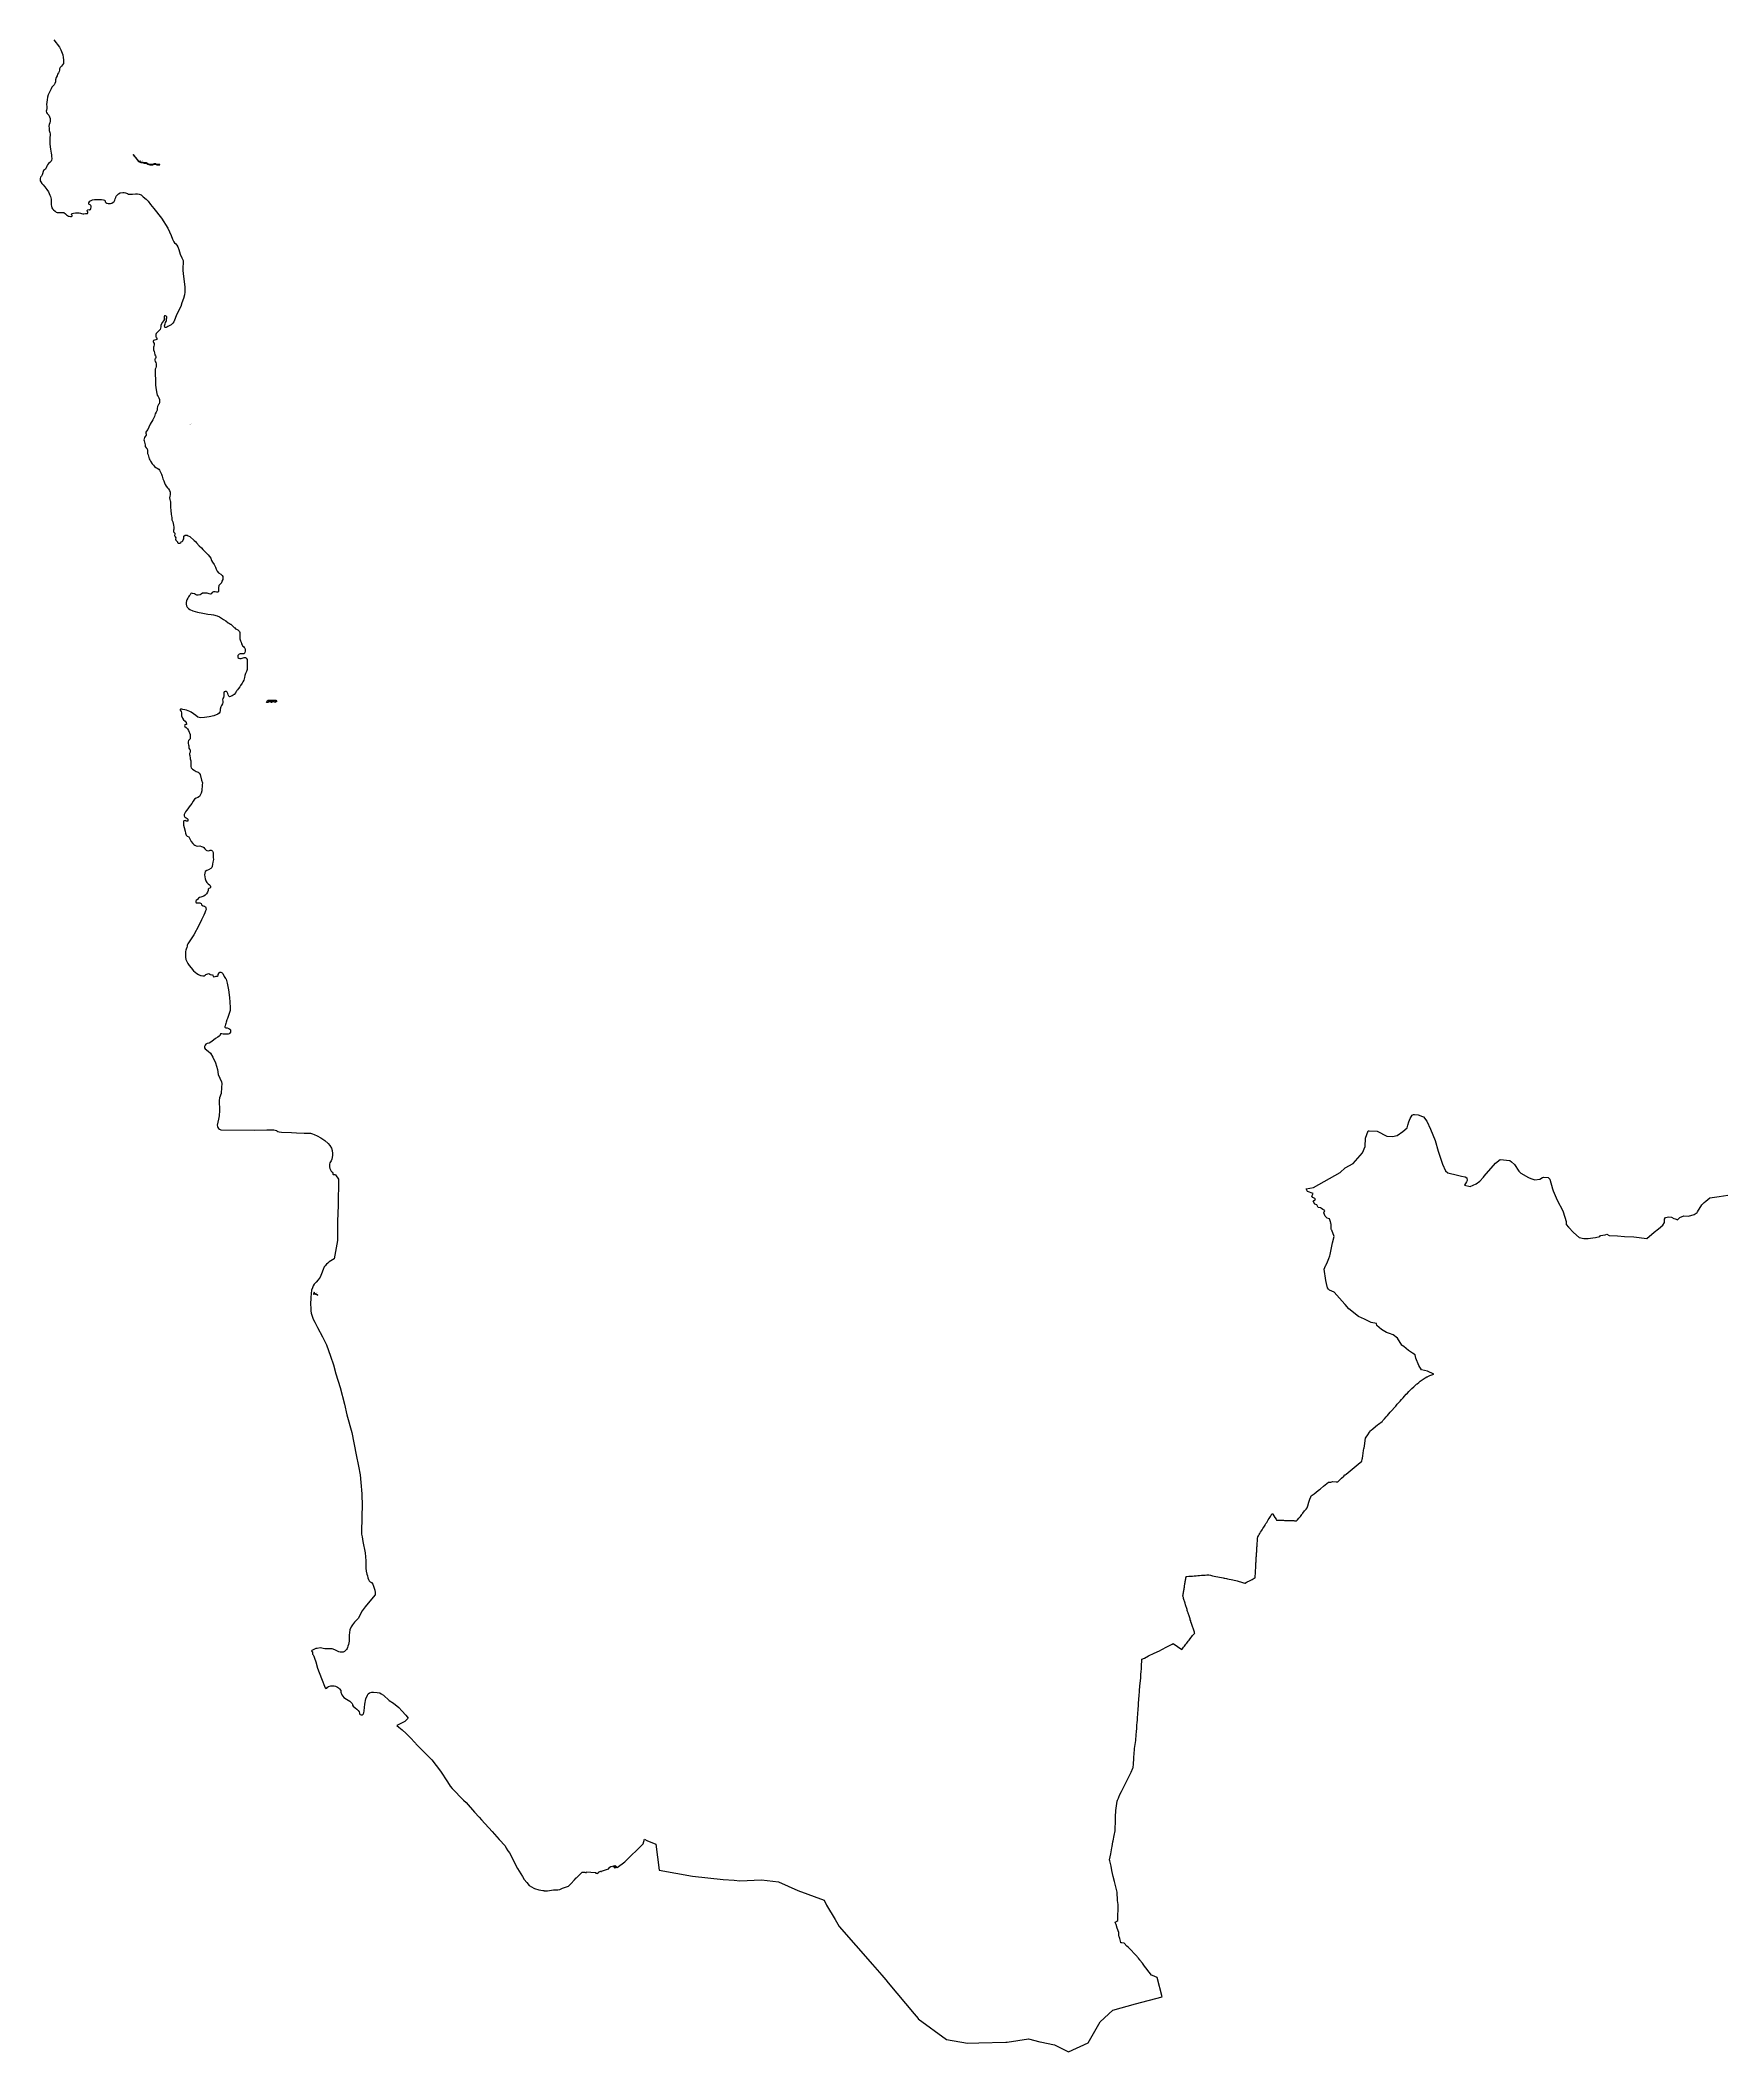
# Model space of a CAD drawing. Header units: metres. Extents: x 253044 to 343232, y 2133901 to 2238178.
# Drawn here: x 256063 to 299648, y 2133901 to 2186039 of the extents above; entities that cross this region are included whole.
import ezdxf

# ---------------------------------------------------------------- set-up
doc = ezdxf.new("R2010")
doc.units = ezdxf.units.M
for name, color, linetype in [('DISTRICT BOUNDRY', 86, 'Continuous'), ('PORT', 5, 'Continuous'), ('PORT TEXT', 7, 'Continuous')]:
    doc.layers.add(name, color=color, linetype=linetype)
doc.styles.get("Standard").update_dxf_attribs({"font": 'calibri.ttf'})

msp = doc.modelspace()

# ---------------------------------------------------------------- linework, layer by layer
at = {"layer": 'DISTRICT BOUNDRY'}
msp.add_polyline3d([(256415, 2186047, 0), (256561, 2185858, 0), (256599, 2185787, 0), (256646, 2185657, 0), (256658, 2185595, 0), (256663, 2185534, 0), (256665, 2185491, 0), (256666, 2185460, 0), (256663, 2185433, 0), (256641, 2185400, 0), (256610, 2185363, 0), (256581, 2185330, 0), (256563, 2185294, 0), (256559, 2185260, 0), (256557, 2185228, 0), (256540, 2185197, 0), (256513, 2185156, 0), (256498, 2185118, 0), (256475, 2185069, 0), (256460, 2185015, 0), (256456, 2184965, 0), (256441, 2184916, 0), (256423, 2184887, 0), (256398, 2184860, 0), (256367, 2184826, 0), (256345, 2184781, 0), (256319, 2184731, 0), (256300, 2184693, 0), (256283, 2184657, 0), (256272, 2184623, 0), (256250, 2184560, 0), (256242, 2184493, 0), (256231, 2184437, 0), (256229, 2184372, 0), (256230, 2184322, 0), (256230, 2184273, 0), (256224, 2184228, 0), (256217, 2184199, 0), (256224, 2184168, 0), (256247, 2184141, 0), (256283, 2184094, 0), (256306, 2184057, 0), (256320, 2184014, 0), (256321, 2183963, 0), (256318, 2183940, 0), (256309, 2183895, 0), (256297, 2183855, 0), (256290, 2183810, 0), (256291, 2183756, 0), (256291, 2183702, 0), (256309, 2183644, 0), (256321, 2183613, 0), (256321, 2183573, 0), (256315, 2183525, 0), (256311, 2183481, 0), (256312, 2183434, 0), (256316, 2183357, 0), (256324, 2183272, 0), (256326, 2183216, 0), (256334, 2183167, 0), (256343, 2183109, 0), (256353, 2183071, 0), (256359, 2183033, 0), (256360, 2182961, 0), (256358, 2182928, 0), (256347, 2182903, 0), (256314, 2182871, 0), (256278, 2182848, 0), (256251, 2182810, 0), (256238, 2182772, 0), (256218, 2182731, 0), (256199, 2182700, 0), (256172, 2182677, 0), (256149, 2182659, 0), (256138, 2182639, 0), (256118, 2182574, 0), (256110, 2182547, 0), (256092, 2182517, 0), (256070, 2182492, 0), (256063, 2182452, 0), (256064, 2182398, 0), (256075, 2182365, 0), (256105, 2182327, 0), (256141, 2182287, 0), (256182, 2182243, 0), (256211, 2182209, 0), (256237, 2182171, 0), (256275, 2182109, 0), (256312, 2182024, 0), (256326, 2181991, 0), (256339, 2181957, 0), (256347, 2181923, 0), (256347, 2181890, 0), (256345, 2181807, 0), (256345, 2181771, 0), (256351, 2181735, 0), (256362, 2181691, 0), (256378, 2181668, 0), (256410, 2181642, 0), (256453, 2181611, 0), (256478, 2181584, 0), (256504, 2181571, 0), (256556, 2181571, 0), (256604, 2181572, 0), (256640, 2181574, 0), (256678, 2181570, 0), (256721, 2181541, 0), (256744, 2181515, 0), (256768, 2181495, 0), (256787, 2181479, 0), (256814, 2181479, 0), (256850, 2181471, 0), (256861, 2181469, 0), (256877, 2181469, 0), (256895, 2181482, 0), (256894, 2181496, 0), (256892, 2181509, 0), (256876, 2181520, 0), (256872, 2181532, 0), (256885, 2181545, 0), (256921, 2181554, 0), (256973, 2181564, 0), (257027, 2181569, 0), (257070, 2181565, 0), (257111, 2181554, 0), (257135, 2181545, 0), (257163, 2181541, 0), (257196, 2181543, 0), (257237, 2181544, 0), (257262, 2181544, 0), (257286, 2181551, 0), (257297, 2181565, 0), (257297, 2181578, 0), (257293, 2181591, 0), (257279, 2181605, 0), (257276, 2181625, 0), (257299, 2181645, 0), (257323, 2181650, 0), (257337, 2181646, 0), (257350, 2181646, 0), (257362, 2181650, 0), (257377, 2181680, 0), (257379, 2181711, 0), (257379, 2181738, 0), (257372, 2181758, 0), (257354, 2181773, 0), (257331, 2181782, 0), (257322, 2181802, 0), (257322, 2181827, 0), (257351, 2181870, 0), (257379, 2181888, 0), (257420, 2181900, 0), (257468, 2181907, 0), (257519, 2181912, 0), (257581, 2181915, 0), (257648, 2181913, 0), (257703, 2181905, 0), (257734, 2181894, 0), (257748, 2181853, 0), (257764, 2181833, 0), (257789, 2181818, 0), (257827, 2181807, 0), (257855, 2181807, 0), (257886, 2181808, 0), (257918, 2181815, 0), (257953, 2181838, 0), (257978, 2181862, 0), (257994, 2181898, 0), (258004, 2181928, 0), (258023, 2181966, 0), (258033, 2181995, 0), (258062, 2182031, 0), (258094, 2182059, 0), (258136, 2182081, 0), (258202, 2182091, 0), (258240, 2182091, 0), (258276, 2182081, 0), (258322, 2182063, 0), (258351, 2182052, 0), (258406, 2182051, 0), (258451, 2182051, 0), (258528, 2182059, 0), (258587, 2182059, 0), (258627, 2182051, 0), (258675, 2182031, 0), (258730, 2181980, 0), (258812, 2181921, 0), (258858, 2181872, 0), (258925, 2181781, 0), (259007, 2181674, 0), (259202, 2181428, 0), (259372, 2181165, 0), (259458, 2180978, 0), (259493, 2180887, 0), (259512, 2180845, 0), (259524, 2180813, 0), (259547, 2180787, 0), (259577, 2180765, 0), (259601, 2180729, 0), (259629, 2180687, 0), (259653, 2180618, 0), (259690, 2180498, 0), (259732, 2180400, 0), (259751, 2180366, 0), (259765, 2180326, 0), (259767, 2180281, 0), (259768, 2180237, 0), (259759, 2180183, 0), (259757, 2180147, 0), (259760, 2180075, 0), (259772, 2179990, 0), (259790, 2179780, 0), (259807, 2179648, 0), (259809, 2179580, 0), (259807, 2179509, 0), (259802, 2179439, 0), (259779, 2179349, 0), (259737, 2179236, 0), (259703, 2179137, 0), (259604, 2178941, 0), (259524, 2178738, 0), (259499, 2178709, 0), (259454, 2178661, 0), (259409, 2178633, 0), (259370, 2178615, 0), (259343, 2178601, 0), (259325, 2178596, 0), (259300, 2178594, 0), (259291, 2178601, 0), (259288, 2178634, 0), (259299, 2178686, 0), (259312, 2178724, 0), (259330, 2178751, 0), (259332, 2178771, 0), (259332, 2178789, 0), (259329, 2178818, 0), (259341, 2178832, 0), (259345, 2178850, 0), (259343, 2178868, 0), (259327, 2178886, 0), (259308, 2178894, 0), (259295, 2178894, 0), (259283, 2178892, 0), (259279, 2178874, 0), (259277, 2178847, 0), (259277, 2178818, 0), (259273, 2178789, 0), (259255, 2178764, 0), (259233, 2178734, 0), (259197, 2178673, 0), (259192, 2178649, 0), (259188, 2178611, 0), (259184, 2178577, 0), (259171, 2178545, 0), (259139, 2178505, 0), (259101, 2178470, 0), (259071, 2178436, 0), (259063, 2178410, 0), (259059, 2178385, 0), (259063, 2178354, 0), (259079, 2178333, 0), (259084, 2178311, 0), (259082, 2178284, 0), (259055, 2178275, 0), (259023, 2178268, 0), (259003, 2178256, 0), (258987, 2178236, 0), (258989, 2178220, 0), (259003, 2178205, 0), (259017, 2178178, 0), (259017, 2178142, 0), (259009, 2178111, 0), (258997, 2178081, 0), (258998, 2178055, 0), (258998, 2178012, 0), (259012, 2177967, 0), (259026, 2177934, 0), (259037, 2177889, 0), (259049, 2177862, 0), (259056, 2177842, 0), (259056, 2177815, 0), (259047, 2177791, 0), (259033, 2177773, 0), (259030, 2177743, 0), (259043, 2177712, 0), (259061, 2177688, 0), (259067, 2177652, 0), (259069, 2177625, 0), (259069, 2177585, 0), (259056, 2177549, 0), (259045, 2177515, 0), (259043, 2177468, 0), (259044, 2177432, 0), (259040, 2177383, 0), (259040, 2177340, 0), (259051, 2177280, 0), (259052, 2177231, 0), (259050, 2177192, 0), (259050, 2177154, 0), (259053, 2177098, 0), (259058, 2177042, 0), (259077, 2176926, 0), (259084, 2176879, 0), (259093, 2176839, 0), (259121, 2176801, 0), (259137, 2176772, 0), (259151, 2176730, 0), (259156, 2176692, 0), (259156, 2176656, 0), (259143, 2176615, 0), (259130, 2176595, 0), (259105, 2176543, 0), (259096, 2176496, 0), (259094, 2176449, 0), (259069, 2176397, 0), (259045, 2176354, 0), (259021, 2176287, 0), (258983, 2176201, 0), (258913, 2176088, 0), (258876, 2176009, 0), (258849, 2175953, 0), (258820, 2175910, 0), (258802, 2175883, 0), (258802, 2175856, 0), (258810, 2175831, 0), (258809, 2175800, 0), (258787, 2175768, 0), (258763, 2175743, 0), (258754, 2175705, 0), (258752, 2175681, 0), (258757, 2175652, 0), (258768, 2175620, 0), (258775, 2175589, 0), (258784, 2175549, 0), (258785, 2175511, 0), (258810, 2175473, 0), (258837, 2175446, 0), (258842, 2175406, 0), (258842, 2175370, 0), (258843, 2175330, 0), (258859, 2175290, 0), (258889, 2175191, 0), (258901, 2175162, 0), (258919, 2175129, 0), (258965, 2175058, 0), (259001, 2175027, 0), (259024, 2174991, 0), (259056, 2174962, 0), (259093, 2174945, 0), (259134, 2174923, 0), (259156, 2174898, 0), (259180, 2174847, 0), (259208, 2174792, 0), (259221, 2174738, 0), (259240, 2174675, 0), (259263, 2174617, 0), (259281, 2174570, 0), (259300, 2174521, 0), (259328, 2174477, 0), (259360, 2174439, 0), (259385, 2174408, 0), (259410, 2174366, 0), (259429, 2174324, 0), (259433, 2174299, 0), (259434, 2174258, 0), (259423, 2174218, 0), (259416, 2174180, 0), (259421, 2174133, 0), (259435, 2174099, 0), (259440, 2174079, 0), (259440, 2174043, 0), (259438, 2173996, 0), (259441, 2173954, 0), (259443, 2173928, 0), (259444, 2173857, 0), (259444, 2173821, 0), (259456, 2173784, 0), (259459, 2173757, 0), (259458, 2173748, 0), (259463, 2173710, 0), (259475, 2173661, 0), (259478, 2173607, 0), (259496, 2173560, 0), (259512, 2173513, 0), (259517, 2173473, 0), (259522, 2173415, 0), (259523, 2173394, 0), (259525, 2173368, 0), (259520, 2173343, 0), (259514, 2173318, 0), (259514, 2173296, 0), (259537, 2173282, 0), (259551, 2173265, 0), (259549, 2173233, 0), (259544, 2173202, 0), (259558, 2173171, 0), (259579, 2173140, 0), (259572, 2173106, 0), (259581, 2173077, 0), (259598, 2173068, 0), (259625, 2173037, 0), (259625, 2173017, 0), (259636, 2173006, 0), (259655, 2173002, 0), (259680, 2173002, 0), (259707, 2173018, 0), (259720, 2173034, 0), (259741, 2173045, 0), (259757, 2173061, 0), (259768, 2173086, 0), (259782, 2173113, 0), (259784, 2173135, 0), (259783, 2173182, 0), (259819, 2173208, 0), (259849, 2173213, 0), (259874, 2173208, 0), (259901, 2173195, 0), (259938, 2173176, 0), (260057, 2173074, 0), (260090, 2173043, 0), (260110, 2173012, 0), (260182, 2172937, 0), (260239, 2172879, 0), (260281, 2172835, 0), (260322, 2172800, 0), (260349, 2172773, 0), (260368, 2172754, 0), (260414, 2172705, 0), (260453, 2172661, 0), (260483, 2172612, 0), (260499, 2172554, 0), (260527, 2172507, 0), (260567, 2172449, 0), (260604, 2172385, 0), (260622, 2172331, 0), (260650, 2172280, 0), (260687, 2172231, 0), (260741, 2172199, 0), (260780, 2172168, 0), (260794, 2172137, 0), (260796, 2172105, 0), (260794, 2172063, 0), (260774, 2172015, 0), (260758, 2171972, 0), (260724, 2171938, 0), (260695, 2171904, 0), (260686, 2171848, 0), (260686, 2171812, 0), (260686, 2171781, 0), (260686, 2171754, 0), (260675, 2171736, 0), (260632, 2171735, 0), (260593, 2171741, 0), (260556, 2171738, 0), (260517, 2171724, 0), (260496, 2171693, 0), (260478, 2171679, 0), (260444, 2171690, 0), (260387, 2171707, 0), (260341, 2171708, 0), (260273, 2171703, 0), (260236, 2171685, 0), (260205, 2171666, 0), (260154, 2171652, 0), (260122, 2171652, 0), (260090, 2171669, 0), (260059, 2171689, 0), (260013, 2171702, 0), (259992, 2171706, 0), (259969, 2171699, 0), (259945, 2171667, 0), (259925, 2171638, 0), (259906, 2171608, 0), (259887, 2171574, 0), (259866, 2171536, 0), (259855, 2171507, 0), (259849, 2171469, 0), (259849, 2171421, 0), (259854, 2171381, 0), (259870, 2171343, 0), (259902, 2171314, 0), (259943, 2171288, 0), (260021, 2171251, 0), (260135, 2171214, 0), (260281, 2171187, 0), (260406, 2171164, 0), (260496, 2171152, 0), (260553, 2171144, 0), (260647, 2171116, 0), (260707, 2171093, 0), (260759, 2171062, 0), (260813, 2171029, 0), (260873, 2170992, 0), (260931, 2170939, 0), (260970, 2170920, 0), (260993, 2170902, 0), (261000, 2170902, 0), (261049, 2170861, 0), (261093, 2170816, 0), (261108, 2170805, 0), (261121, 2170786, 0), (261152, 2170773, 0), (261183, 2170758, 0), (261208, 2170733, 0), (261229, 2170711, 0), (261238, 2170685, 0), (261239, 2170651, 0), (261239, 2170606, 0), (261239, 2170561, 0), (261239, 2170523, 0), (261256, 2170468, 0), (261270, 2170434, 0), (261284, 2170394, 0), (261296, 2170365, 0), (261308, 2170345, 0), (261331, 2170323, 0), (261350, 2170299, 0), (261364, 2170279, 0), (261373, 2170243, 0), (261373, 2170207, 0), (261367, 2170173, 0), (261346, 2170139, 0), (261323, 2170134, 0), (261284, 2170136, 0), (261249, 2170135, 0), (261223, 2170130, 0), (261198, 2170110, 0), (261185, 2170089, 0), (261185, 2170067, 0), (261187, 2170038, 0), (261208, 2170022, 0), (261236, 2170014, 0), (261275, 2170015, 0), (261322, 2170029, 0), (261349, 2170038, 0), (261381, 2170037, 0), (261400, 2170019, 0), (261423, 2169991, 0), (261428, 2169953, 0), (261428, 2169914, 0), (261429, 2169867, 0), (261425, 2169730, 0), (261409, 2169678, 0), (261384, 2169624, 0), (261368, 2169572, 0), (261357, 2169518, 0), (261337, 2169451, 0), (261315, 2169410, 0), (261293, 2169371, 0), (261254, 2169315, 0), (261236, 2169280, 0), (261206, 2169240, 0), (261179, 2169206, 0), (261161, 2169181, 0), (261151, 2169169, 0), (261145, 2169158, 0), (261129, 2169133, 0), (261091, 2169084, 0), (261041, 2169049, 0), (260973, 2169018, 0), (260955, 2169036, 0), (260936, 2169076, 0), (260929, 2169107, 0), (260908, 2169143, 0), (260887, 2169161, 0), (260860, 2169162, 0), (260831, 2169148, 0), (260819, 2169126, 0), (260819, 2169083, 0), (260819, 2169043, 0), (260816, 2169005, 0), (260797, 2168973, 0), (260790, 2168946, 0), (260793, 2168906, 0), (260793, 2168877, 0), (260787, 2168836, 0), (260762, 2168797, 0), (260744, 2168757, 0), (260728, 2168703, 0), (260727, 2168662, 0), (260720, 2168626, 0), (260704, 2168599, 0), (260665, 2168570, 0), (260565, 2168532, 0), (260438, 2168499, 0), (260322, 2168482, 0), (260219, 2168478, 0), (260151, 2168493, 0), (260092, 2168537, 0), (259971, 2168625, 0), (259938, 2168643, 0), (259852, 2168671, 0), (259808, 2168682, 0), (259763, 2168692, 0), (259729, 2168701, 0), (259698, 2168703, 0), (259689, 2168694, 0), (259691, 2168674, 0), (259714, 2168640, 0), (259723, 2168602, 0), (259723, 2168562, 0), (259724, 2168528, 0), (259747, 2168468, 0), (259774, 2168428, 0), (259816, 2168386, 0), (259845, 2168353, 0), (259855, 2168324, 0), (259855, 2168304, 0), (259830, 2168299, 0), (259812, 2168294, 0), (259805, 2168269, 0), (259810, 2168249, 0), (259842, 2168227, 0), (259880, 2168192, 0), (259908, 2168147, 0), (259947, 2168042, 0), (259950, 2167998, 0), (259950, 2167971, 0), (259951, 2167933, 0), (259928, 2167917, 0), (259910, 2167887, 0), (259899, 2167851, 0), (259897, 2167815, 0), (259904, 2167777, 0), (259913, 2167748, 0), (259914, 2167717, 0), (259914, 2167686, 0), (259935, 2167661, 0), (259951, 2167650, 0), (259953, 2167621, 0), (259949, 2167587, 0), (259936, 2167551, 0), (259936, 2167522, 0), (259938, 2167497, 0), (259943, 2167482, 0), (259950, 2167448, 0), (259952, 2167415, 0), (259964, 2167361, 0), (259969, 2167314, 0), (259970, 2167256, 0), (259965, 2167213, 0), (259972, 2167182, 0), (260009, 2167149, 0), (260057, 2167118, 0), (260105, 2167089, 0), (260153, 2167068, 0), (260183, 2167046, 0), (260212, 2167008, 0), (260243, 2166858, 0), (260273, 2166787, 0), (260264, 2166739, 0), (260249, 2166580, 0), (260236, 2166526, 0), (260212, 2166470, 0), (260194, 2166436, 0), (260150, 2166411, 0), (260106, 2166392, 0), (260065, 2166367, 0), (260029, 2166320, 0), (259995, 2166256, 0), (259960, 2166213, 0), (259923, 2166166, 0), (259887, 2166121, 0), (259856, 2166075, 0), (259829, 2166041, 0), (259807, 2166001, 0), (259798, 2165967, 0), (259798, 2165933, 0), (259815, 2165902, 0), (259842, 2165882, 0), (259874, 2165863, 0), (259888, 2165847, 0), (259892, 2165820, 0), (259890, 2165795, 0), (259876, 2165795, 0), (259845, 2165800, 0), (259826, 2165815, 0), (259788, 2165805, 0), (259776, 2165776, 0), (259775, 2165738, 0), (259775, 2165693, 0), (259794, 2165631, 0), (259819, 2165539, 0), (259827, 2165483, 0), (259847, 2165439, 0), (259875, 2165410, 0), (259911, 2165390, 0), (259934, 2165361, 0), (259948, 2165326, 0), (259976, 2165268, 0), (260014, 2165223, 0), (260040, 2165194, 0), (260072, 2165175, 0), (260103, 2165159, 0), (260147, 2165153, 0), (260201, 2165154, 0), (260244, 2165143, 0), (260274, 2165132, 0), (260304, 2165112, 0), (260331, 2165081, 0), (260343, 2165061, 0), (260363, 2165044, 0), (260384, 2165033, 0), (260416, 2165031, 0), (260450, 2165038, 0), (260465, 2165045, 0), (260493, 2165048, 0), (260513, 2165041, 0), (260532, 2165019, 0), (260543, 2164989, 0), (260544, 2164929, 0), (260549, 2164896, 0), (260549, 2164853, 0), (260550, 2164800, 0), (260541, 2164739, 0), (260532, 2164687, 0), (260519, 2164622, 0), (260508, 2164593, 0), (260483, 2164568, 0), (260424, 2164538, 0), (260379, 2164521, 0), (260340, 2164490, 0), (260327, 2164454, 0), (260325, 2164407, 0), (260328, 2164353, 0), (260337, 2164304, 0), (260354, 2164252, 0), (260381, 2164208, 0), (260418, 2164175, 0), (260447, 2164146, 0), (260468, 2164126, 0), (260473, 2164108, 0), (260473, 2164074, 0), (260457, 2164061, 0), (260435, 2164051, 0), (260419, 2164031, 0), (260419, 2164004, 0), (260397, 2163957, 0), (260374, 2163914, 0), (260336, 2163880, 0), (260302, 2163853, 0), (260255, 2163834, 0), (260223, 2163825, 0), (260193, 2163818, 0), (260169, 2163806, 0), (260163, 2163798, 0), (260135, 2163767, 0), (260108, 2163740, 0), (260096, 2163722, 0), (260097, 2163700, 0), (260109, 2163682, 0), (260131, 2163678, 0), (260167, 2163685, 0), (260203, 2163685, 0), (260233, 2163661, 0), (260247, 2163630, 0), (260286, 2163606, 0), (260324, 2163593, 0), (260347, 2163577, 0), (260359, 2163551, 0), (260361, 2163508, 0), (260350, 2163470, 0), (260333, 2163420, 0), (260306, 2163359, 0), (260243, 2163237, 0), (260172, 2163093, 0), (260042, 2162850, 0), (259885, 2162621, 0), (259874, 2162585, 0), (259872, 2162554, 0), (259862, 2162522, 0), (259846, 2162484, 0), (259835, 2162455, 0), (259830, 2162419, 0), (259828, 2162381, 0), (259828, 2162334, 0), (259832, 2162271, 0), (259841, 2162215, 0), (259862, 2162159, 0), (259889, 2162112, 0), (259923, 2162059, 0), (259977, 2161995, 0), (260038, 2161921, 0), (260083, 2161886, 0), (260122, 2161851, 0), (260165, 2161822, 0), (260216, 2161796, 0), (260238, 2161796, 0), (260281, 2161792, 0), (260309, 2161792, 0), (260336, 2161806, 0), (260358, 2161822, 0), (260404, 2161838, 0), (260430, 2161845, 0), (260463, 2161832, 0), (260471, 2161819, 0), (260499, 2161817, 0), (260524, 2161822, 0), (260538, 2161800, 0), (260547, 2161780, 0), (260558, 2161766, 0), (260597, 2161773, 0), (260624, 2161776, 0), (260653, 2161777, 0), (260671, 2161797, 0), (260678, 2161819, 0), (260701, 2161869, 0), (260714, 2161883, 0), (260742, 2161887, 0), (260776, 2161870, 0), (260794, 2161846, 0), (260829, 2161772, 0), (260863, 2161721, 0), (260880, 2161703, 0), (260905, 2161596, 0), (260947, 2161430, 0), (260969, 2161229, 0), (260975, 2161110, 0), (260985, 2160965, 0), (260985, 2160893, 0), (260970, 2160834, 0), (260945, 2160758, 0), (260918, 2160686, 0), (260901, 2160645, 0), (260883, 2160591, 0), (260872, 2160555, 0), (260865, 2160526, 0), (260854, 2160492, 0), (260850, 2160474, 0), (260849, 2160461, 0), (260859, 2160450, 0), (260875, 2160439, 0), (260909, 2160437, 0), (260950, 2160422, 0), (260978, 2160409, 0), (260991, 2160393, 0), (260996, 2160373, 0), (260991, 2160330, 0), (260978, 2160299, 0), (260958, 2160283, 0), (260931, 2160280, 0), (260887, 2160277, 0), (260840, 2160277, 0), (260805, 2160279, 0), (260769, 2160283, 0), (260749, 2160285, 0), (260733, 2160282, 0), (260724, 2160271, 0), (260724, 2160255, 0), (260697, 2160226, 0), (260662, 2160196, 0), (260602, 2160162, 0), (260552, 2160122, 0), (260489, 2160066, 0), (260442, 2160041, 0), (260392, 2160032, 0), (260358, 2160017, 0), (260335, 2159989, 0), (260322, 2159958, 0), (260323, 2159926, 0), (260338, 2159897, 0), (260412, 2159840, 0), (260472, 2159788, 0), (260540, 2159684, 0), (260603, 2159532, 0), (260655, 2159362, 0), (260679, 2159234, 0), (260722, 2159132, 0), (260761, 2159039, 0), (260766, 2158995, 0), (260765, 2158896, 0), (260754, 2158743, 0), (260711, 2158630, 0), (260703, 2158559, 0), (260712, 2158295, 0), (260702, 2158157, 0), (260686, 2158071, 0), (260653, 2157922, 0), (260654, 2157886, 0), (260665, 2157857, 0), (260680, 2157828, 0), (260709, 2157810, 0), (260747, 2157800, 0), (261618, 2157788, 0), (261940, 2157799, 0), (262038, 2157798, 0), (262120, 2157793, 0), (262186, 2157781, 0), (262199, 2157769, 0), (262222, 2157756, 0), (262252, 2157743, 0), (262316, 2157737, 0), (262577, 2157730, 0), (262701, 2157717, 0), (262901, 2157713, 0), (263069, 2157707, 0), (263118, 2157692, 0), (263161, 2157674, 0), (263240, 2157641, 0), (263338, 2157593, 0), (263437, 2157517, 0), (263525, 2157444, 0), (263571, 2157388, 0), (263612, 2157321, 0), (263630, 2157265, 0), (263637, 2157180, 0), (263638, 2157133, 0), (263618, 2157041, 0), (263601, 2156996, 0), (263583, 2156965, 0), (263572, 2156938, 0), (263563, 2156906, 0), (263559, 2156877, 0), (263561, 2156837, 0), (263573, 2156792, 0), (263584, 2156761, 0), (263607, 2156725, 0), (263620, 2156709, 0), (263638, 2156698, 0), (263643, 2156678, 0), (263644, 2156662, 0), (263646, 2156649, 0), (263655, 2156640, 0), (263673, 2156638, 0), (263702, 2156638, 0), (263716, 2156628, 0), (263792, 2156515, 0), (263793, 2156514, 0), (263781, 2155843, 0), (263767, 2155425, 0), (263770, 2154928, 0), (263678, 2154453, 0), (263553, 2154375, 0), (263515, 2154345, 0), (263486, 2154316, 0), (263452, 2154275, 0), (263426, 2154244, 0), (263397, 2154174, 0), (263353, 2154068, 0), (263318, 2153976, 0), (263267, 2153913, 0), (263211, 2153852, 0), (263167, 2153796, 0), (263138, 2153751, 0), (263116, 2153706, 0), (263098, 2153643, 0), (263083, 2153553, 0), (263077, 2153454, 0), (263072, 2153268, 0), (263073, 2153183, 0), (263075, 2153102, 0), (263089, 2153044, 0), (263110, 2152966, 0), (263138, 2152890, 0), (263181, 2152809, 0), (263247, 2152675, 0), (263383, 2152432, 0), (263479, 2152227, 0), (263588, 2151927, 0), (263662, 2151703, 0), (263726, 2151475, 0), (263841, 2151117, 0), (263952, 2150685, 0), (264010, 2150408, 0), (264136, 2149952, 0), (264255, 2149372, 0), (264309, 2149078, 0), (264353, 2148855, 0), (264377, 2148658, 0), (264397, 2148362, 0), (264404, 2148046, 0), (264403, 2147808, 0), (264401, 2147765, 0), (264395, 2147662, 0), (264392, 2147465, 0), (264388, 2147386, 0), (264389, 2147319, 0), (264407, 2147245, 0), (264426, 2147129, 0), (264487, 2146831, 0), (264504, 2146625, 0), (264505, 2146466, 0), (264505, 2146434, 0), (264513, 2146356, 0), (264529, 2146284, 0), (264543, 2146235, 0), (264556, 2146184, 0), (264568, 2146143, 0), (264588, 2146110, 0), (264613, 2146079, 0), (264645, 2146063, 0), (264681, 2146022, 0), (264713, 2145946, 0), (264736, 2145866, 0), (264744, 2145808, 0), (264740, 2145743, 0), (264648, 2145631, 0), (264481, 2145434, 0), (264410, 2145333, 0), (264300, 2145133, 0), (264211, 2145033, 0), (264160, 2144968, 0), (264120, 2144914, 0), (264089, 2144833, 0), (264076, 2144770, 0), (264070, 2144700, 0), (264070, 2144649, 0), (264073, 2144590, 0), (264073, 2144546, 0), (264062, 2144503, 0), (264049, 2144460, 0), (264034, 2144411, 0), (264027, 2144375, 0), (264016, 2144350, 0), (264003, 2144328, 0), (263974, 2144298, 0), (263950, 2144273, 0), (263912, 2144257, 0), (263876, 2144255, 0), (263838, 2144255, 0), (263806, 2144270, 0), (263712, 2144314, 0), (263660, 2144338, 0), (263630, 2144347, 0), (263596, 2144344, 0), (263543, 2144343, 0), (263440, 2144344, 0), (263319, 2144369, 0), (263240, 2144352, 0), (263205, 2144352, 0), (263174, 2144338, 0), (263133, 2144319, 0), (263106, 2144305, 0), (263097, 2144292, 0), (263104, 2144274, 0), (263113, 2144272, 0), (263122, 2144265, 0), (263122, 2144243, 0), (263118, 2144225, 0), (263122, 2144205, 0), (263141, 2144191, 0), (263155, 2144158, 0), (263169, 2144100, 0), (263203, 2144006, 0), (263252, 2143841, 0), (263357, 2143576, 0), (263447, 2143337, 0), (263454, 2143324, 0), (263465, 2143315, 0), (263493, 2143326, 0), (263513, 2143347, 0), (263538, 2143368, 0), (263593, 2143386, 0), (263632, 2143389, 0), (263684, 2143385, 0), (263719, 2143375, 0), (263766, 2143355, 0), (263798, 2143335, 0), (263822, 2143311, 0), (263852, 2143268, 0), (263857, 2143219, 0), (263880, 2143150, 0), (263902, 2143114, 0), (263929, 2143081, 0), (264004, 2143038, 0), (264046, 2143016, 0), (264085, 2142990, 0), (264119, 2142956, 0), (264144, 2142928, 0), (264155, 2142907, 0), (264157, 2142883, 0), (264173, 2142856, 0), (264227, 2142814, 0), (264266, 2142785, 0), (264306, 2142749, 0), (264331, 2142716, 0), (264334, 2142680, 0), (264338, 2142660, 0), (264354, 2142642, 0), (264379, 2142633, 0), (264406, 2142634, 0), (264430, 2142652, 0), (264452, 2142685, 0), (264459, 2142739, 0), (264475, 2142910, 0), (264501, 2143045, 0), (264543, 2143141, 0), (264567, 2143180, 0), (264599, 2143205, 0), (264661, 2143221, 0), (264702, 2143219, 0), (264796, 2143211, 0), (264861, 2143204, 0), (264904, 2143180, 0), (264958, 2143144, 0), (265111, 2143007, 0), (265217, 2142940, 0), (265355, 2142825, 0), (265436, 2142740, 0), (265535, 2142622, 0), (265597, 2142544, 0), (265520, 2142467, 0), (265514, 2142465, 0), (265304, 2142361, 0), (265354, 2142314, 0), (265448, 2142246, 0), (265547, 2142150, 0), (265642, 2142051, 0), (265792, 2141897, 0), (265802, 2141885, 0), (265984, 2141703, 0), (266126, 2141550, 0), (266211, 2141468, 0), (266439, 2141173, 0), (266616, 2140900, 0), (266687, 2140781, 0), (266736, 2140727, 0), (267038, 2140422, 0), (267100, 2140360, 0), (267319, 2140115, 0), (267442, 2139985, 0), (267504, 2139911, 0), (267781, 2139607, 0), (267962, 2139403, 0), (268112, 2139236, 0), (268142, 2139181, 0), (268145, 2139174, 0), (268154, 2139163, 0), (268159, 2139147, 0), (268228, 2139061, 0), (268300, 2138911, 0), (268340, 2138832, 0), (268437, 2138654, 0), (268559, 2138446, 0), (268602, 2138370, 0), (268673, 2138286, 0), (268735, 2138213, 0), (268859, 2138141, 0), (268877, 2138130, 0), (268983, 2138097, 0), (269090, 2138078, 0), (269119, 2138077, 0), (269128, 2138075, 0), (269213, 2138070, 0), (269366, 2138094, 0), (269476, 2138096, 0), (269527, 2138107, 0), (269603, 2138138, 0), (269752, 2138190, 0), (269779, 2138215, 0), (269818, 2138257, 0), (269907, 2138353, 0), (269956, 2138408, 0), (269967, 2138412, 0), (270033, 2138478, 0), (270102, 2138548, 0), (270107, 2138555, 0), (270169, 2138560, 0), (270197, 2138548, 0), (270221, 2138548, 0), (270226, 2138561, 0), (270338, 2138555, 0), (270461, 2138547, 0), (270461, 2138541, 0), (270456, 2138537, 0), (270461, 2138532, 0), (270496, 2138524, 0), (270536, 2138542, 0), (270531, 2138553, 0), (270586, 2138582, 0), (270593, 2138571, 0), (270610, 2138574, 0), (270610, 2138579, 0), (270767, 2138635, 0), (270772, 2138626, 0), (270796, 2138638, 0), (270825, 2138686, 0), (270851, 2138706, 0), (270936, 2138723, 0), (270937, 2138723, 0), (270963, 2138726, 0), (271015, 2138680, 0), (271215, 2138822, 0), (271687, 2139289, 0), (271722, 2139408, 0), (271788, 2139381, 0), (272020, 2139283, 0), (272106, 2138607, 0), (272971, 2138450, 0), (273765, 2138364, 0), (274052, 2138345, 0), (274194, 2138335, 0), (274757, 2138356, 0), (275197, 2138307, 0), (275696, 2138078, 0), (276381, 2137833, 0), (276443, 2137700, 0), (276663, 2137332, 0), (276772, 2137149, 0), (277638, 2136159, 0), (277879, 2135882, 0), (277984, 2135762, 0), (278044, 2135690, 0), (278713, 2134883, 0), (278815, 2134760, 0), (278822, 2134752, 0), (279557, 2134215, 0), (280094, 2134123, 0), (280389, 2134130, 0), (281089, 2134147, 0), (281123, 2134152, 0), (281675, 2134234, 0), (281976, 2134154, 0), (281978, 2134154, 0), (282355, 2134084, 0), (282716, 2133901, 0), (283226, 2134131, 0), (283540, 2134680, 0), (283866, 2134983, 0), (284452, 2135141, 0), (285140, 2135327, 0), (285017, 2135822, 0), (284891, 2135875, 0), (284870, 2135884, 0), (284864, 2135889, 0), (284808, 2135965, 0), (284723, 2136077, 0), (284662, 2136158, 0), (284658, 2136164, 0), (284650, 2136175, 0), (284629, 2136200, 0), (284568, 2136274, 0), (284562, 2136281, 0), (284556, 2136290, 0), (284529, 2136326, 0), (284507, 2136355, 0), (284493, 2136369, 0), (284258, 2136611, 0), (284231, 2136639, 0), (284159, 2136713, 0), (284157, 2136715, 0), (284100, 2136724, 0), (284085, 2136727, 0), (284075, 2136728, 0), (284075, 2136734, 0), (284049, 2136833, 0), (284045, 2136849, 0), (284044, 2136852, 0), (284041, 2136858, 0), (284037, 2136867, 0), (284032, 2136877, 0), (284022, 2136913, 0), (284019, 2136957, 0), (284019, 2136959, 0), (284023, 2136963, 0), (284019, 2136974, 0), (284017, 2136980, 0), (284016, 2136990, 0), (283979, 2137103, 0), (283979, 2137104, 0), (283950, 2137198, 0), (283936, 2137236, 0), (283927, 2137262, 0), (283956, 2137278, 0), (283969, 2137286, 0), (283996, 2137301, 0), (284000, 2137721, 0), (283988, 2137824, 0), (283976, 2138036, 0), (283979, 2138041, 0), (283904, 2138314, 0), (283873, 2138445, 0), (283842, 2138599, 0), (283818, 2138710, 0), (283787, 2138850, 0), (283782, 2138876, 0), (283811, 2139029, 0), (283840, 2139183, 0), (283847, 2139220, 0), (283867, 2139345, 0), (283871, 2139368, 0), (283899, 2139504, 0), (283924, 2139627, 0), (283929, 2139661, 0), (283933, 2139884, 0), (283937, 2139992, 0), (283940, 2140155, 0), (283975, 2140392, 0), (283989, 2140424, 0), (283997, 2140440, 0), (284013, 2140476, 0), (284023, 2140503, 0), (284050, 2140567, 0), (284090, 2140645, 0), (284224, 2140919, 0), (284337, 2141152, 0), (284385, 2141252, 0), (284390, 2141265, 0), (284391, 2141266, 0), (284391, 2141275, 0), (284396, 2141346, 0), (284410, 2141514, 0), (284418, 2141652, 0), (284423, 2141721, 0), (284427, 2141765, 0), (284460, 2141971, 0), (284460, 2141980, 0), (284463, 2142025, 0), (284467, 2142064, 0), (284471, 2142116, 0), (284477, 2142203, 0), (284484, 2142278, 0), (284486, 2142316, 0), (284490, 2142374, 0), (284493, 2142428, 0), (284501, 2142505, 0), (284504, 2142550, 0), (284513, 2142666, 0), (284520, 2142770, 0), (284526, 2142885, 0), (284531, 2142937, 0), (284540, 2143028, 0), (284549, 2143144, 0), (284557, 2143232, 0), (284559, 2143263, 0), (284567, 2143374, 0), (284588, 2143591, 0), (284594, 2143687, 0), (284597, 2143751, 0), (284604, 2143835, 0), (284607, 2143882, 0), (284608, 2143887, 0), (284611, 2143947, 0), (284615, 2144006, 0), (284619, 2144073, 0), (284685, 2144107, 0), (284790, 2144159, 0), (284939, 2144232, 0), (285071, 2144297, 0), (285137, 2144331, 0), (285263, 2144396, 0), (285400, 2144462, 0), (285431, 2144479, 0), (285653, 2144324, 0), (285660, 2144333, 0), (285680, 2144360, 0), (285700, 2144386, 0), (285721, 2144412, 0), (285741, 2144439, 0), (285760, 2144465, 0), (285781, 2144490, 0), (285800, 2144516, 0), (285820, 2144542, 0), (285839, 2144567, 0), (285859, 2144593, 0), (285878, 2144617, 0), (285883, 2144623, 0), (285890, 2144633, 0), (285911, 2144661, 0), (285932, 2144687, 0), (285951, 2144713, 0), (285962, 2144726, 0), (285978, 2144746, 0), (285986, 2144757, 0), (285985, 2144760, 0), (285979, 2144778, 0), (285971, 2144804, 0), (285963, 2144828, 0), (285955, 2144853, 0), (285946, 2144878, 0), (285939, 2144899, 0), (285930, 2144924, 0), (285922, 2144949, 0), (285914, 2144974, 0), (285905, 2145000, 0), (285900, 2145016, 0), (285898, 2145022, 0), (285890, 2145047, 0), (285882, 2145073, 0), (285873, 2145098, 0), (285865, 2145123, 0), (285857, 2145147, 0), (285849, 2145172, 0), (285841, 2145197, 0), (285832, 2145222, 0), (285825, 2145246, 0), (285818, 2145269, 0), (285815, 2145274, 0), (285809, 2145292, 0), (285802, 2145316, 0), (285794, 2145340, 0), (285787, 2145364, 0), (285779, 2145388, 0), (285772, 2145412, 0), (285765, 2145436, 0), (285757, 2145460, 0), (285750, 2145483, 0), (285746, 2145494, 0), (285741, 2145512, 0), (285735, 2145530, 0), (285728, 2145554, 0), (285720, 2145577, 0), (285713, 2145601, 0), (285706, 2145624, 0), (285699, 2145648, 0), (285692, 2145672, 0), (285685, 2145696, 0), (285681, 2145710, 0), (285682, 2145717, 0), (285686, 2145742, 0), (285690, 2145768, 0), (285695, 2145793, 0), (285699, 2145819, 0), (285700, 2145827, 0), (285702, 2145839, 0), (285702, 2145844, 0), (285706, 2145868, 0), (285710, 2145893, 0), (285715, 2145918, 0), (285718, 2145943, 0), (285722, 2145967, 0), (285726, 2145991, 0), (285730, 2146016, 0), (285734, 2146041, 0), (285738, 2146066, 0), (285742, 2146090, 0), (285746, 2146114, 0), (285747, 2146122, 0), (285749, 2146137, 0), (285754, 2146162, 0), (285758, 2146187, 0), (285761, 2146212, 0), (285761, 2146219, 0), (285785, 2146221, 0), (285832, 2146224, 0), (285879, 2146228, 0), (285926, 2146232, 0), (285973, 2146235, 0), (286020, 2146239, 0), (286066, 2146243, 0), (286113, 2146246, 0), (286161, 2146250, 0), (286207, 2146254, 0), (286255, 2146257, 0), (286302, 2146261, 0), (286316, 2146262, 0), (286332, 2146263, 0), (286349, 2146259, 0), (286397, 2146250, 0), (286444, 2146240, 0), (286491, 2146231, 0), (286537, 2146221, 0), (286584, 2146212, 0), (286630, 2146202, 0), (286677, 2146193, 0), (286724, 2146183, 0), (286749, 2146178, 0), (286771, 2146173, 0), (286814, 2146164, 0), (286836, 2146160, 0), (286837, 2146160, 0), (286976, 2146130, 0), (287090, 2146105, 0), (287223, 2146062, 0), (287252, 2146052, 0), (287290, 2146044, 0), (287289, 2146045, 0), (287289, 2146045, 0), (287297, 2146049, 0), (287350, 2146078, 0), (287404, 2146108, 0), (287458, 2146136, 0), (287474, 2146145, 0), (287528, 2146174, 0), (287554, 2146187, 0), (287556, 2146218, 0), (287557, 2146248, 0), (287559, 2146277, 0), (287560, 2146306, 0), (287562, 2146336, 0), (287563, 2146365, 0), (287565, 2146395, 0), (287567, 2146424, 0), (287568, 2146454, 0), (287569, 2146483, 0), (287571, 2146512, 0), (287572, 2146542, 0), (287574, 2146571, 0), (287576, 2146600, 0), (287578, 2146629, 0), (287579, 2146659, 0), (287581, 2146688, 0), (287583, 2146717, 0), (287585, 2146746, 0), (287587, 2146776, 0), (287589, 2146805, 0), (287591, 2146834, 0), (287593, 2146863, 0), (287594, 2146892, 0), (287596, 2146921, 0), (287598, 2146950, 0), (287600, 2146978, 0), (287602, 2147007, 0), (287604, 2147036, 0), (287606, 2147065, 0), (287608, 2147094, 0), (287610, 2147124, 0), (287612, 2147153, 0), (287614, 2147182, 0), (287617, 2147212, 0), (287618, 2147224, 0), (287619, 2147236, 0), (287621, 2147241, 0), (287621, 2147244, 0), (287637, 2147272, 0), (287656, 2147304, 0), (287676, 2147337, 0), (287696, 2147369, 0), (287716, 2147400, 0), (287735, 2147432, 0), (287755, 2147464, 0), (287775, 2147495, 0), (287794, 2147526, 0), (287809, 2147549, 0), (287814, 2147556, 0), (287832, 2147591, 0), (287853, 2147623, 0), (287874, 2147656, 0), (287894, 2147689, 0), (287914, 2147720, 0), (287933, 2147750, 0), (287952, 2147778, 0), (287971, 2147808, 0), (287981, 2147823, 0), (287982, 2147823, 0), (287986, 2147830, 0), (287989, 2147835, 0), (287991, 2147840, 0), (287999, 2147850, 0), (288008, 2147836, 0), (288037, 2147792, 0), (288066, 2147747, 0), (288094, 2147702, 0), (288110, 2147676, 0), (288179, 2147676, 0), (288181, 2147676, 0), (288247, 2147676, 0), (288272, 2147676, 0), (288285, 2147676, 0), (288316, 2147675, 0), (288430, 2147671, 0), (288553, 2147667, 0), (288575, 2147666, 0), (288583, 2147665, 0), (288613, 2147664, 0), (288625, 2147663, 0), (288625, 2147663, 0), (288647, 2147689, 0), (288688, 2147732, 0), (288725, 2147779, 0), (288762, 2147825, 0), (288774, 2147840, 0), (288791, 2147862, 0), (288836, 2147918, 0), (288872, 2147963, 0), (288904, 2148003, 0), (288921, 2148053, 0), (288940, 2148112, 0), (288940, 2148118, 0), (288966, 2148196, 0), (288974, 2148224, 0), (288994, 2148281, 0), (288996, 2148287, 0), (289003, 2148308, 0), (289032, 2148330, 0), (289079, 2148366, 0), (289132, 2148408, 0), (289188, 2148451, 0), (289223, 2148478, 0), (289244, 2148496, 0), (289326, 2148563, 0), (289407, 2148628, 0), (289455, 2148664, 0), (289461, 2148668, 0), (289515, 2148664, 0), (289519, 2148666, 0), (289567, 2148683, 0), (289649, 2148677, 0), (289652, 2148676, 0), (289666, 2148675, 0), (289693, 2148672, 0), (289731, 2148708, 0), (289792, 2148767, 0), (289851, 2148824, 0), (289881, 2148853, 0), (289889, 2148859, 0), (289909, 2148870, 0), (290224, 2149128, 0), (290320, 2149206, 0), (290328, 2149261, 0), (290332, 2149285, 0), (290343, 2149350, 0), (290354, 2149416, 0), (290364, 2149486, 0), (290373, 2149538, 0), (290375, 2149550, 0), (290393, 2149669, 0), (290405, 2149748, 0), (290412, 2149807, 0), (290413, 2149808, 0), (290433, 2149835, 0), (290472, 2149893, 0), (290519, 2149962, 0), (290541, 2149994, 0), (290563, 2150013, 0), (290604, 2150047, 0), (290676, 2150107, 0), (290727, 2150149, 0), (290753, 2150170, 0), (290785, 2150195, 0), (290809, 2150213, 0), (290842, 2150239, 0), (290852, 2150250, 0), (290866, 2150265, 0), (290905, 2150308, 0), (290949, 2150355, 0), (290981, 2150393, 0), (291018, 2150435, 0), (291055, 2150477, 0), (291094, 2150524, 0), (291163, 2150602, 0), (291196, 2150638, 0), (291235, 2150683, 0), (291308, 2150764, 0), (291348, 2150808, 0), (291382, 2150846, 0), (291387, 2150851, 0), (291426, 2150895, 0), (291470, 2150942, 0), (291500, 2150974, 0), (291539, 2151015, 0), (291561, 2151038, 0), (291578, 2151054, 0), (291617, 2151091, 0), (291664, 2151134, 0), (291701, 2151169, 0), (291735, 2151201, 0), (291749, 2151212, 0), (291794, 2151251, 0), (291829, 2151282, 0), (291831, 2151284, 0), (291885, 2151316, 0), (291962, 2151365, 0), (292007, 2151392, 0), (292018, 2151399, 0), (292033, 2151405, 0), (292081, 2151427, 0), (292109, 2151437, 0), (292183, 2151467, 0), (292016, 2151542, 0), (291866, 2151572, 0), (291799, 2151687, 0), (291720, 2151881, 0), (291700, 2151961, 0), (291628, 2152012, 0), (291532, 2152080, 0), (291410, 2152185, 0), (291362, 2152208, 0), (291354, 2152213, 0), (291243, 2152394, 0), (291127, 2152480, 0), (291037, 2152518, 0), (290960, 2152541, 0), (290831, 2152626, 0), (290704, 2152725, 0), (290695, 2152779, 0), (290561, 2152806, 0), (290388, 2152893, 0), (290228, 2152957, 0), (289979, 2153161, 0), (289885, 2153272, 0), (289881, 2153278, 0), (289600, 2153593, 0), (289481, 2153642, 0), (289477, 2153642, 0), (289455, 2153665, 0), (289424, 2153704, 0), (289402, 2153814, 0), (289389, 2153888, 0), (289338, 2154183, 0), (289377, 2154270, 0), (289384, 2154281, 0), (289424, 2154372, 0), (289467, 2154462, 0), (289487, 2154535, 0), (289494, 2154562, 0), (289559, 2154868, 0), (289602, 2155036, 0), (289537, 2155197, 0), (289536, 2155208, 0), (289527, 2155219, 0), (289521, 2155281, 0), (289523, 2155292, 0), (289526, 2155348, 0), (289518, 2155359, 0), (289508, 2155374, 0), (289503, 2155380, 0), (289513, 2155390, 0), (289478, 2155488, 0), (289422, 2155510, 0), (289369, 2155560, 0), (289337, 2155644, 0), (289358, 2155704, 0), (289345, 2155716, 0), (289304, 2155733, 0), (289274, 2155757, 0), (289250, 2155777, 0), (289189, 2155781, 0), (289155, 2155854, 0), (289097, 2155870, 0), (289063, 2155930, 0), (289061, 2155946, 0), (289110, 2155989, 0), (289114, 2156007, 0), (289052, 2156045, 0), (289026, 2156080, 0), (289057, 2156146, 0), (288911, 2156195, 0), (288879, 2156267, 0), (289064, 2156301, 0), (289753, 2156694, 0), (289883, 2156812, 0), (290092, 2156927, 0), (290332, 2157203, 0), (290402, 2157363, 0), (290416, 2157578, 0), (290484, 2157773, 0), (290485, 2157773, 0), (290485, 2157773, 0), (290506, 2157772, 0), (290719, 2157763, 0), (290962, 2157633, 0), (291116, 2157623, 0), (291237, 2157652, 0), (291383, 2157752, 0), (291497, 2157852, 0), (291514, 2157919, 0), (291534, 2158008, 0), (291568, 2158087, 0), (291620, 2158177, 0), (291661, 2158198, 0), (291684, 2158196, 0), (291781, 2158188, 0), (291849, 2158159, 0), (291867, 2158151, 0), (291913, 2158132, 0), (292002, 2158022, 0), (292100, 2157810, 0), (292219, 2157521, 0), (292295, 2157247, 0), (292413, 2156904, 0), (292490, 2156730, 0), (292548, 2156680, 0), (292798, 2156618, 0), (292799, 2156618, 0), (292898, 2156594, 0), (292997, 2156579, 0), (293041, 2156554, 0), (293045, 2156483, 0), (293032, 2156453, 0), (292979, 2156365, 0), (293130, 2156329, 0), (293281, 2156401, 0), (293374, 2156463, 0), (293470, 2156569, 0), (293492, 2156597, 0), (293786, 2156936, 0), (293908, 2157032, 0), (294154, 2157003, 0), (294194, 2156971, 0), (294276, 2156896, 0), (294387, 2156723, 0), (294443, 2156676, 0), (294634, 2156564, 0), (294698, 2156537, 0), (294805, 2156497, 0), (294936, 2156521, 0), (294997, 2156558, 0), (295024, 2156574, 0), (295146, 2156562, 0), (295189, 2156515, 0), (295259, 2156271, 0), (295275, 2156216, 0), (295379, 2155974, 0), (295524, 2155694, 0), (295536, 2155672, 0), (295615, 2155419, 0), (295618, 2155345, 0), (295676, 2155272, 0), (295806, 2155139, 0), (295952, 2155005, 0), (296070, 2154980, 0), (296187, 2154977, 0), (296304, 2154998, 0), (296374, 2155008, 0), (296484, 2155033, 0), (296506, 2155059, 0), (296628, 2155079, 0), (296670, 2155092, 0), (296732, 2155061, 0), (296943, 2155047, 0), (297126, 2155036, 0), (297366, 2155021, 0), (297701, 2154984, 0), (297899, 2155142, 0), (298010, 2155228, 0), (298120, 2155324, 0), (298163, 2155394, 0), (298166, 2155481, 0), (298190, 2155522, 0), (298274, 2155545, 0), (298345, 2155536, 0), (298405, 2155497, 0), (298437, 2155487, 0), (298507, 2155467, 0), (298508, 2155469, 0), (298560, 2155529, 0), (298663, 2155566, 0), (298789, 2155562, 0), (298929, 2155600, 0), (299008, 2155656, 0), (299019, 2155674, 0), (299128, 2155849, 0), (299183, 2155909, 0), (299188, 2155913, 0), (299232, 2155951, 0), (299341, 2156032, 0), (299342, 2156033, 0), (299577, 2156072, 0), (299805, 2156107, 0)], dxfattribs=at)
at = {"layer": 'PORT', "flags": 128}
for points in [[(259164, 2182821), (259087, 2182821), (259070, 2182825), (259056, 2182836), (259047, 2182838), (259011, 2182834), (258995, 2182831), (258975, 2182822), (258954, 2182816), (258923, 2182816), (258907, 2182820), (258856, 2182837), (258835, 2182849), (258818, 2182862), (258760, 2182864), (258728, 2182868), (258676, 2182875), (258617, 2182901), (258607, 2182911), (258585, 2182948), (258476, 2183080), (258469, 2183074), (258577, 2182942), (258600, 2182905), (258612, 2182893), (258674, 2182866), (258727, 2182859), (258759, 2182854), (258814, 2182853), (258830, 2182841), (258852, 2182828), (258904, 2182811), (258922, 2182806), (258956, 2182806), (258978, 2182813), (258998, 2182822), (259012, 2182825), (259046, 2182828), (259051, 2182827), (259066, 2182816), (259086, 2182811), (259164, 2182811)], [(261962, 2168934), (262174, 2168935), (262175, 2168920), (262184, 2168920), (262185, 2168889), (262149, 2168888), (262149, 2168873), (262140, 2168873), (262139, 2168888), (262061, 2168887), (262061, 2168878), (262065, 2168878), (262065, 2168872), (262050, 2168872), (262050, 2168878), (262053, 2168878), (262053, 2168887), (261969, 2168887), (261969, 2168872), (261925, 2168871)], [(263252, 2153522), (263163, 2153562), (263173, 2153585), (263166, 2153588), (263143, 2153536), (263151, 2153533), (263161, 2153557), (263262, 2153510)], [(270912, 2138712), (270953, 2138659), (270963, 2138666), (270951, 2138681), (270959, 2138689), (270993, 2138676), (270998, 2138689), (270948, 2138706), (270941, 2138701), (270926, 2138721)]]:
    msp.add_lwpolyline(points, close=True, dxfattribs=at)
at = {"layer": 'PORT', "const_width": 0.1}
msp.add_lwpolyline([(259984, 2176075), (259965, 2176078), (259937, 2176082), (259903, 2176087), (259863, 2176093), (259833, 2176095), (259814, 2176096), (259812, 2176097), (259804, 2176094), (259800, 2176094), (259800, 2176100), (259812, 2176100), (259813, 2176108), (259846, 2176106), (259848, 2176105), (259848, 2176105), (259885, 2176101), (259885, 2176100), (259890, 2176100), (259889, 2176093), (259900, 2176091), (259911, 2176089), (259923, 2176087), (259934, 2176086), (259944, 2176102), (259936, 2176108), (259941, 2176116), (259948, 2176112), (259967, 2176144), (259969, 2176143), (259974, 2176151), (259980, 2176151), (259969, 2176133), (260000, 2176130), (260000, 2176130), (259999, 2176130), (259998, 2176123), (259989, 2176094), (259978, 2176098), (259978, 2176101), (259968, 2176104), (259967, 2176098), (259950, 2176101), (259941, 2176085), (259986, 2176078)], close=True, dxfattribs=at)

# ---------------------------------------------------------------- texts
at = {"layer": 'PORT TEXT', "char_height": 10, "attachment_point": 1}
for s, insert, width in [('{\\W6.393196; }SATPATI BOAT \\P{\\W5.61183;  }LANDING', (258604, 2182937), 137.16), ('KELVA (MAHIM) PORT', (261994, 2168919), 169.88), ('{\\W6.1585;  }ARNALA\\P{\\W9.495178; }(DATIVARE)', (263163, 2153586), 139.89), ('VASAI DOCK', (270888, 2138691), 1.41)]:
    msp.add_mtext(s, dxfattribs=dict(at, insert=insert, width=width))
at = {"layer": 'PORT TEXT', "insert": (259853, 2176075), "char_height": 10, "attachment_point": 1}
msp.add_mtext_dynamic_manual_height_columns('{\\fCalibri|b0|i0|c0|p34;VADRAI BANDAR}', width=130.12, gutter_width=1, heights=[0], dxfattribs=at)

doc.saveas('drawing.dxf')
